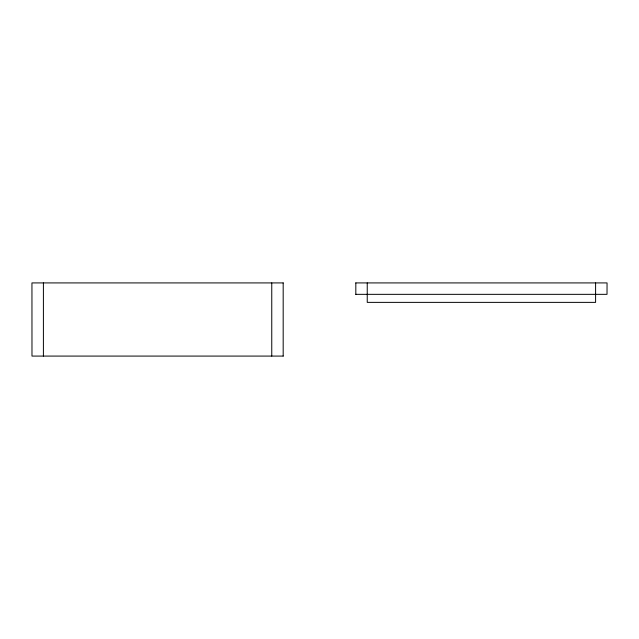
<?xml version="1.0" encoding="UTF-8"?>
<svg xmlns="http://www.w3.org/2000/svg" width="639" height="639" viewBox="0 0 639 639"><rect width="100%" height="100%" fill="white"/><g stroke="black" fill="none" stroke-linecap="round" stroke-linejoin="round"><path stroke-width="0.96" d="M283.213 282.917L31.95 282.917L31.982 356.083L283.213 356.083M355.787 282.917L607.05 282.917L607.018 294.339L355.787 294.339M595.596 282.917L595.596 302.375L367.241 302.375L367.241 282.917M355.819 282.917L355.819 294.339M283.181 282.917L283.181 356.083M271.759 282.917L271.759 356.083M43.404 282.917L43.404 356.083"/></g></svg>
